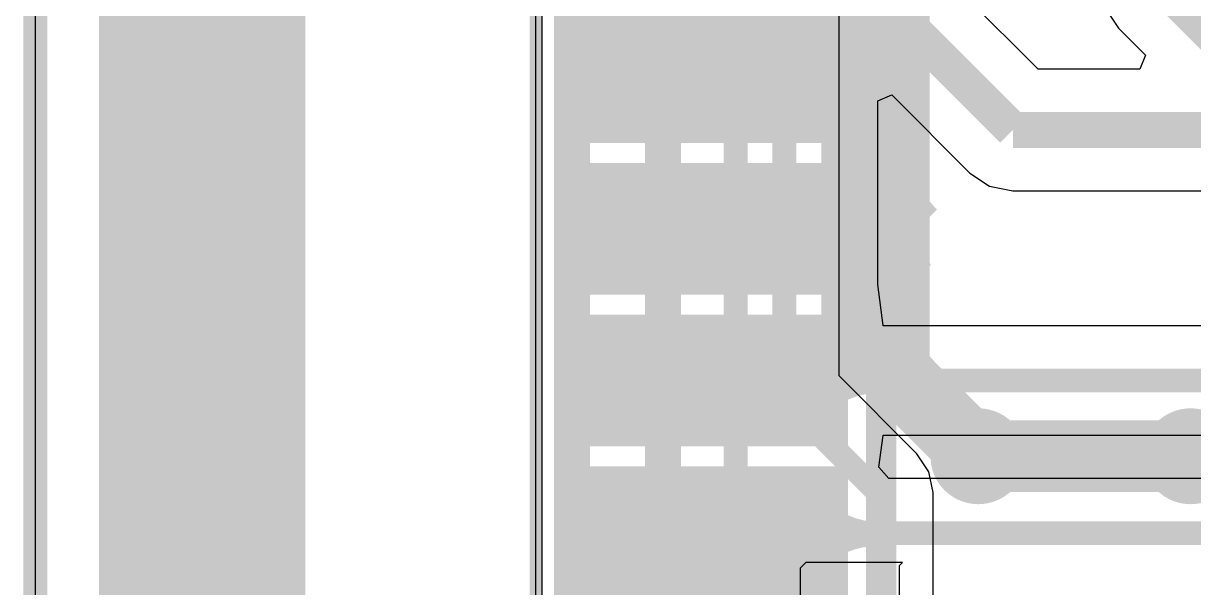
# Model space of a CAD drawing. Extents: x 81 to 196, y 150 to 213.
# Drawn here: x 81.49 to 91.3, y 187.66 to 192.39 of the extents above; entities that cross this region are included whole.
import ezdxf

# ---------------------------------------------------------------- set-up
doc = ezdxf.new("R2010")
doc.units = 0
doc.header["$MEASUREMENT"] = 0
for name, color, linetype in [('BOTTOMLAYER', 5, 'CONTINUOUS'), ('BOTTOMOVERLAY', 54, 'CONTINUOUS'), ('BOTTOMPASTE', 16, 'CONTINUOUS'), ('BOTTOMSOLDER', 6, 'CONTINUOUS'), ('KEEPOUTLAYER', 6, 'CONTINUOUS'), ('MULTILAYER', 9, 'CONTINUOUS'), ('TOPLAYER', 1, 'CONTINUOUS')]:
    doc.layers.add(name, color=color, linetype=linetype)

msp = doc.modelspace()

# ---------------------------------------------------------------- linework, layer by layer
at = {"layer": 'BOTTOMLAYER'}
for p, q in [((85.836374, 213.045426), (85.836374, 149.951826)), ((81.594574, 150.612226), (81.594574, 212.486626)), ((89.994938, 192.00562), (88.651189, 193.349369)), ((90.568684, 192.499046), (90.668142, 192.350194)), ((90.668142, 192.350194), (90.895383, 192.122953)), ((90.895383, 192.122953), (90.846781, 192.00562)), ((90.846781, 192.00562), (89.994938, 192.00562)), ((88.651189, 191.741516), (88.768522, 191.790119)), ((88.768522, 191.790119), (89.423296, 191.135345)), ((88.651189, 190.200773), (88.651189, 191.741516)), ((89.423296, 191.135345), (89.588686, 191.024835)), ((89.588686, 191.024835), (89.783775, 190.986029)), ((89.783775, 190.986029), (97.054452, 190.986029)), ((88.69616, 189.859199), (88.651189, 190.200773)), ((88.69616, 189.856841), (88.696163, 189.859199)), ((88.696163, 189.859199), (88.69616, 189.859199)), ((97.619048, 189.856841), (88.69616, 189.856841)), ((88.661385, 188.672726), (88.69616, 188.936853)), ((88.696163, 188.936853), (88.69616, 188.939211)), ((88.69616, 188.939211), (99.18447, 188.939211)), ((88.69616, 188.936853), (88.696163, 188.936853)), ((88.745124, 188.57724), (88.661385, 188.672726)), ((99.74327, 188.57724), (88.745124, 188.57724)), ((88.050383, 187.874026), (88.001165, 187.824808)), ((88.001165, 187.824808), (88.001165, 185.944883)), ((88.858974, 187.874026), (88.050383, 187.874026)), ((88.833574, 187.848626), (88.858974, 187.874026)), ((88.833574, 185.918226), (88.833574, 187.848626))]:
    msp.add_line(p, q, dxfattribs=at)
for points, const_width in [([(89.783775, 191.495825), (88.071574, 193.208026)], 0.299999), ([(91.449774, 192.217426), (90.992574, 192.674626)], 0.2), ([(102.041574, 191.495825), (89.783775, 191.495825)], 0.299999), ([(99.577774, 189.398026), (86.801168, 189.398026)], 0.2), ([(96.402774, 188.763026), (89.493974, 188.763026)], 0.599999), ([(100.136574, 188.118425), (88.671573, 188.118425)], 0.2), ([(88.071574, 188.112227), (86.816966, 188.112227)], 0.2), ([(88.665375, 188.112227), (88.071574, 188.112227)], 0.2)]:
    msp.add_lwpolyline(points, dxfattribs=dict(at, const_width=const_width))
at = {"layer": 'BOTTOMLAYER', "const_width": 0.2}
for points in [[(88.196158, 189.398026, -0.198912), (87.598649, 189.645521)], [(88.196158, 189.398026, -0.198912), (87.598649, 189.645521)], [(88.196158, 189.398026, -0.198912), (87.598649, 189.645521)], [(88.196158, 189.398026, -0.198912), (87.598649, 189.645521)], [(88.196158, 189.398026, -0.198912), (87.598649, 189.645521)], [(88.196158, 189.398026, -0.198912), (87.598649, 189.645521)], [(88.196158, 189.398026, -0.198912), (87.598649, 189.645521)], [(88.196158, 189.398026, -0.198912), (87.598649, 189.645521)], [(88.696157, 189.398026, -0.198912), (88.098648, 189.645521)], [(88.696157, 189.398026, -0.198912), (88.098648, 189.645521)], [(87.598649, 189.150531, -0.198912), (88.196158, 189.398026)], [(87.598649, 189.150531, -0.198912), (88.196158, 189.398026)], [(87.598649, 189.150531, -0.198912), (88.196158, 189.398026)], [(87.598649, 189.150531, -0.198912), (88.196158, 189.398026)], [(87.598649, 189.150531, -0.198912), (88.196158, 189.398026)], [(87.598649, 189.150531, -0.198912), (88.196158, 189.398026)], [(87.598649, 189.150531, -0.198912), (88.196158, 189.398026)], [(87.598649, 189.150531, -0.198912), (88.196158, 189.398026)], [(88.098648, 189.150531, -0.198912), (88.696157, 189.398026)], [(88.098648, 189.150531, -0.198912), (88.696157, 189.398026)], [(88.234299, 188.112227, -0.198912), (87.598649, 188.375521)], [(88.234299, 188.112227, -0.198912), (87.598649, 188.375521)], [(88.234299, 188.112227, -0.198912), (87.598649, 188.375521)], [(88.234299, 188.112227, -0.198912), (87.598649, 188.375521)], [(88.234299, 188.112227, -0.198912), (87.598649, 188.375521)], [(88.665479, 188.112227, -0.214295), (88.112813, 188.360494)], [(88.665479, 188.112227, -0.214295), (88.112813, 188.360494)], [(87.965509, 188.234091, -0.198912), (87.6713, 188.112227)], [(87.965509, 188.234091, -0.198912), (87.6713, 188.112227)], [(87.965509, 188.234091, -0.198912), (87.6713, 188.112227)], [(87.965509, 188.234091, -0.198912), (87.6713, 188.112227)], [(87.965509, 188.234091, -0.198912), (87.6713, 188.112227)], [(87.965509, 188.234091, -0.198912), (87.6713, 188.112227)], [(87.965509, 188.234091, -0.198912), (87.6713, 188.112227)], [(88.471848, 188.112227, -0.198912), (88.177639, 188.234091)], [(88.471848, 188.112227, -0.198912), (88.177639, 188.234091)], [(88.471848, 188.112227, -0.198912), (88.177639, 188.234091)], [(88.471848, 188.112227, -0.198912), (88.177639, 188.234091)], [(88.471848, 188.112227, -0.198912), (88.177639, 188.234091)], [(88.471848, 188.112227, -0.198912), (88.177639, 188.234091)], [(88.471848, 188.112227, -0.198912), (88.177639, 188.234091)], [(87.598649, 187.880531, -0.198912), (88.158015, 188.112227)], [(87.598649, 187.880531, -0.198912), (88.158015, 188.112227)], [(87.598649, 187.880531, -0.198912), (88.158015, 188.112227)], [(87.598649, 187.880531, -0.198912), (88.158015, 188.112227)], [(87.598649, 187.880531, -0.198912), (88.158015, 188.112227)], [(87.747584, 188.112227, -0.198912), (87.965509, 188.021961)], [(87.747584, 188.112227, -0.198912), (87.965509, 188.021961)], [(87.747584, 188.112227, -0.198912), (87.965509, 188.021961)], [(87.747584, 188.112227, -0.198912), (87.965509, 188.021961)], [(87.747584, 188.112227, -0.198912), (87.965509, 188.021961)], [(87.747584, 188.112227, -0.198912), (87.965509, 188.021961)], [(87.747584, 188.112227, -0.198912), (87.965509, 188.021961)], [(88.098648, 187.880531, -0.198912), (88.658014, 188.112227)], [(88.098648, 187.880531, -0.198912), (88.658014, 188.112227)], [(88.177639, 188.021961, -0.198912), (88.395564, 188.112227)], [(88.177639, 188.021961, -0.198912), (88.395564, 188.112227)], [(88.177639, 188.021961, -0.198912), (88.395564, 188.112227)], [(88.177639, 188.021961, -0.198912), (88.395564, 188.112227)], [(88.177639, 188.021961, -0.198912), (88.395564, 188.112227)], [(88.177639, 188.021961, -0.198912), (88.395564, 188.112227)], [(88.177639, 188.021961, -0.198912), (88.395564, 188.112227)]]:
    msp.add_lwpolyline(points, format="xyb", dxfattribs=at)
at = {"layer": 'BOTTOMLAYER'}
for points, const_width in [([(87.598649, 189.595521, 1), (87.598649, 189.695521, 1)], 0.1), ([(87.598649, 189.595521, 1), (87.598649, 189.695521, 1)], 0.1), ([(87.598649, 189.595521, 1), (87.598649, 189.695521, 1)], 0.1), ([(87.598649, 189.595521, 1), (87.598649, 189.695521, 1)], 0.1), ([(87.598649, 189.595521, 1), (87.598649, 189.695521, 1)], 0.1), ([(87.598649, 189.595521, 1), (87.598649, 189.695521, 1)], 0.1), ([(87.598649, 189.595521, 1), (87.598649, 189.695521, 1)], 0.1), ([(87.598649, 189.595521, 1), (87.598649, 189.695521, 1)], 0.1), ([(88.098648, 189.595521, 1), (88.098648, 189.695521, 1)], 0.1), ([(88.098648, 189.595521, 1), (88.098648, 189.695521, 1)], 0.1), ([(88.196158, 189.348026, 1), (88.196158, 189.448026, 1)], 0.1), ([(88.196158, 189.348026, 1), (88.196158, 189.448026, 1)], 0.1), ([(88.196158, 189.348026, 1), (88.196158, 189.448026, 1)], 0.1), ([(88.196158, 189.348026, 1), (88.196158, 189.448026, 1)], 0.1), ([(88.196158, 189.348026, 1), (88.196158, 189.448026, 1)], 0.1), ([(88.196158, 189.348026, 1), (88.196158, 189.448026, 1)], 0.1), ([(88.196158, 189.348026, 1), (88.196158, 189.448026, 1)], 0.1), ([(88.196158, 189.348026, 1), (88.196158, 189.448026, 1)], 0.1), ([(88.196158, 189.348026, 1), (88.196158, 189.448026, 1)], 0.1), ([(88.196158, 189.348026, 1), (88.196158, 189.448026, 1)], 0.1), ([(88.196158, 189.348026, 1), (88.196158, 189.448026, 1)], 0.1), ([(88.196158, 189.348026, 1), (88.196158, 189.448026, 1)], 0.1), ([(88.196158, 189.348026, 1), (88.196158, 189.448026, 1)], 0.1), ([(88.196158, 189.348026, 1), (88.196158, 189.448026, 1)], 0.1), ([(88.196158, 189.348026, 1), (88.196158, 189.448026, 1)], 0.1), ([(88.196158, 189.348026, 1), (88.196158, 189.448026, 1)], 0.1), ([(88.696157, 189.348026, 1), (88.696157, 189.448026, 1)], 0.1), ([(88.696157, 189.348026, 1), (88.696157, 189.448026, 1)], 0.1), ([(88.696157, 189.348026, 1), (88.696157, 189.448026, 1)], 0.1), ([(88.696157, 189.348026, 1), (88.696157, 189.448026, 1)], 0.1), ([(87.598649, 189.100531, 1), (87.598649, 189.200531, 1)], 0.1), ([(87.598649, 189.100531, 1), (87.598649, 189.200531, 1)], 0.1), ([(87.598649, 189.100531, 1), (87.598649, 189.200531, 1)], 0.1), ([(87.598649, 189.100531, 1), (87.598649, 189.200531, 1)], 0.1), ([(87.598649, 189.100531, 1), (87.598649, 189.200531, 1)], 0.1), ([(87.598649, 189.100531, 1), (87.598649, 189.200531, 1)], 0.1), ([(87.598649, 189.100531, 1), (87.598649, 189.200531, 1)], 0.1), ([(87.598649, 189.100531, 1), (87.598649, 189.200531, 1)], 0.1), ([(88.098648, 189.100531, 1), (88.098648, 189.200531, 1)], 0.1), ([(88.098648, 189.100531, 1), (88.098648, 189.200531, 1)], 0.1), ([(89.493974, 188.613026, 1), (89.493974, 188.913026, 1)], 0.299999), ([(91.271974, 188.613026, 1), (91.271974, 188.913026, 1)], 0.299999), ([(87.598649, 188.325521, 1), (87.598649, 188.425521, 1)], 0.1), ([(87.598649, 188.325521, 1), (87.598649, 188.425521, 1)], 0.1), ([(87.598649, 188.325521, 1), (87.598649, 188.425521, 1)], 0.1), ([(87.598649, 188.325521, 1), (87.598649, 188.425521, 1)], 0.1), ([(87.598649, 188.325521, 1), (87.598649, 188.425521, 1)], 0.1), ([(88.112813, 188.310495, 1), (88.112813, 188.410494, 1)], 0.1), ([(88.112813, 188.310495, 1), (88.112813, 188.410494, 1)], 0.1), ([(88.071574, 188.003028, 1), (88.071574, 188.253024, 1)], 0.249999), ([(87.965509, 188.184091, 1), (87.965509, 188.284091, 1)], 0.1), ([(87.965509, 188.184091, 1), (87.965509, 188.284091, 1)], 0.1), ([(87.965509, 188.184091, 1), (87.965509, 188.284091, 1)], 0.1), ([(87.965509, 188.184091, 1), (87.965509, 188.284091, 1)], 0.1), ([(87.965509, 188.184091, 1), (87.965509, 188.284091, 1)], 0.1), ([(87.965509, 188.184091, 1), (87.965509, 188.284091, 1)], 0.1), ([(87.965509, 188.184091, 1), (87.965509, 188.284091, 1)], 0.1), ([(88.177639, 188.184091, 1), (88.177639, 188.284091, 1)], 0.1), ([(88.177639, 188.184091, 1), (88.177639, 188.284091, 1)], 0.1), ([(88.177639, 188.184091, 1), (88.177639, 188.284091, 1)], 0.1), ([(88.177639, 188.184091, 1), (88.177639, 188.284091, 1)], 0.1), ([(88.177639, 188.184091, 1), (88.177639, 188.284091, 1)], 0.1), ([(88.177639, 188.184091, 1), (88.177639, 188.284091, 1)], 0.1), ([(88.177639, 188.184091, 1), (88.177639, 188.284091, 1)], 0.1), ([(87.6713, 188.062227, 1), (87.6713, 188.162227, 1)], 0.1), ([(87.6713, 188.062227, 1), (87.6713, 188.162227, 1)], 0.1), ([(87.6713, 188.062227, 1), (87.6713, 188.162227, 1)], 0.1), ([(87.6713, 188.062227, 1), (87.6713, 188.162227, 1)], 0.1), ([(87.6713, 188.062227, 1), (87.6713, 188.162227, 1)], 0.1), ([(87.6713, 188.062227, 1), (87.6713, 188.162227, 1)], 0.1), ([(87.6713, 188.062227, 1), (87.6713, 188.162227, 1)], 0.1), ([(87.747584, 188.062227, 1), (87.747584, 188.162227, 1)], 0.1), ([(87.747584, 188.062227, 1), (87.747584, 188.162227, 1)], 0.1), ([(87.747584, 188.062227, 1), (87.747584, 188.162227, 1)], 0.1), ([(87.747584, 188.062227, 1), (87.747584, 188.162227, 1)], 0.1), ([(87.747584, 188.062227, 1), (87.747584, 188.162227, 1)], 0.1), ([(87.747584, 188.062227, 1), (87.747584, 188.162227, 1)], 0.1), ([(87.747584, 188.062227, 1), (87.747584, 188.162227, 1)], 0.1), ([(87.965509, 187.971961, 1), (87.965509, 188.071961, 1)], 0.1), ([(87.965509, 187.971961, 1), (87.965509, 188.071961, 1)], 0.1), ([(87.965509, 187.971961, 1), (87.965509, 188.071961, 1)], 0.1), ([(87.965509, 187.971961, 1), (87.965509, 188.071961, 1)], 0.1), ([(87.965509, 187.971961, 1), (87.965509, 188.071961, 1)], 0.1), ([(87.965509, 187.971961, 1), (87.965509, 188.071961, 1)], 0.1), ([(87.965509, 187.971961, 1), (87.965509, 188.071961, 1)], 0.1), ([(88.158015, 188.062227, 1), (88.158015, 188.162227, 1)], 0.1), ([(88.158015, 188.062227, 1), (88.158015, 188.162227, 1)], 0.1), ([(88.158015, 188.062227, 1), (88.158015, 188.162227, 1)], 0.1), ([(88.158015, 188.062227, 1), (88.158015, 188.162227, 1)], 0.1), ([(88.158015, 188.062227, 1), (88.158015, 188.162227, 1)], 0.1), ([(88.177639, 187.971961, 1), (88.177639, 188.071961, 1)], 0.1), ([(88.177639, 187.971961, 1), (88.177639, 188.071961, 1)], 0.1), ([(88.177639, 187.971961, 1), (88.177639, 188.071961, 1)], 0.1), ([(88.177639, 187.971961, 1), (88.177639, 188.071961, 1)], 0.1), ([(88.177639, 187.971961, 1), (88.177639, 188.071961, 1)], 0.1), ([(88.177639, 187.971961, 1), (88.177639, 188.071961, 1)], 0.1), ([(88.177639, 187.971961, 1), (88.177639, 188.071961, 1)], 0.1), ([(88.234299, 188.062227, 1), (88.234299, 188.162227, 1)], 0.1), ([(88.234299, 188.062227, 1), (88.234299, 188.162227, 1)], 0.1), ([(88.234299, 188.062227, 1), (88.234299, 188.162227, 1)], 0.1), ([(88.234299, 188.062227, 1), (88.234299, 188.162227, 1)], 0.1), ([(88.234299, 188.062227, 1), (88.234299, 188.162227, 1)], 0.1), ([(88.395564, 188.062227, 1), (88.395564, 188.162227, 1)], 0.1), ([(88.395564, 188.062227, 1), (88.395564, 188.162227, 1)], 0.1), ([(88.395564, 188.062227, 1), (88.395564, 188.162227, 1)], 0.1), ([(88.395564, 188.062227, 1), (88.395564, 188.162227, 1)], 0.1), ([(88.395564, 188.062227, 1), (88.395564, 188.162227, 1)], 0.1), ([(88.395564, 188.062227, 1), (88.395564, 188.162227, 1)], 0.1), ([(88.395564, 188.062227, 1), (88.395564, 188.162227, 1)], 0.1), ([(88.471848, 188.062227, 1), (88.471848, 188.162227, 1)], 0.1), ([(88.471848, 188.062227, 1), (88.471848, 188.162227, 1)], 0.1), ([(88.471848, 188.062227, 1), (88.471848, 188.162227, 1)], 0.1), ([(88.471848, 188.062227, 1), (88.471848, 188.162227, 1)], 0.1), ([(88.471848, 188.062227, 1), (88.471848, 188.162227, 1)], 0.1), ([(88.471848, 188.062227, 1), (88.471848, 188.162227, 1)], 0.1), ([(88.471848, 188.062227, 1), (88.471848, 188.162227, 1)], 0.1), ([(88.658014, 188.062227, 1), (88.658014, 188.162227, 1)], 0.1), ([(88.658014, 188.062227, 1), (88.658014, 188.162227, 1)], 0.1), ([(88.665479, 188.062227, 1), (88.665479, 188.162227, 1)], 0.1), ([(88.665479, 188.062227, 1), (88.665479, 188.162227, 1)], 0.1), ([(87.598649, 187.830531, 1), (87.598649, 187.930531, 1)], 0.1), ([(87.598649, 187.830531, 1), (87.598649, 187.930531, 1)], 0.1), ([(87.598649, 187.830531, 1), (87.598649, 187.930531, 1)], 0.1), ([(87.598649, 187.830531, 1), (87.598649, 187.930531, 1)], 0.1), ([(87.598649, 187.830531, 1), (87.598649, 187.930531, 1)], 0.1), ([(88.098648, 187.830531, 1), (88.098648, 187.930531, 1)], 0.1), ([(88.098648, 187.830531, 1), (88.098648, 187.930531, 1)], 0.1)]:
    msp.add_lwpolyline(points, format="xyb", close=True, dxfattribs=dict(at, const_width=const_width))
for points in [[(83.855174, 150.790026), (83.855174, 212.562826), (82.127974, 150.790026), (82.127974, 212.562826)], [(86.301194, 191.488014), (88.30119, 191.488014), (86.301194, 192.388038), (88.30119, 192.388038)], [(86.301194, 190.218014), (88.30119, 190.218014), (86.301194, 191.118038), (88.30119, 191.118038)], [(86.301194, 188.948014), (88.30119, 188.948014), (86.301194, 189.848038), (88.30119, 189.848038)], [(86.301194, 187.678014), (88.30119, 187.678014), (86.301194, 188.578038), (88.30119, 188.578038)], [(88.858974, 188.112227), (88.858974, 188.118425), (88.071574, 188.112227), (88.071574, 188.118425)]]:
    msp.add_solid(points, dxfattribs=at)
at = {"layer": 'BOTTOMOVERLAY'}
for points, const_width in [([(85.785574, 149.951826), (85.785574, 213.045426)], 0.1), ([(88.681174, 181.778026), (88.681174, 200.828026)], 0.254)]:
    msp.add_lwpolyline(points, dxfattribs=dict(at, const_width=const_width))
at = {"layer": 'BOTTOMPASTE'}
for points in [[(83.855174, 150.790026), (83.855174, 212.562826), (82.127974, 150.790026), (82.127974, 212.562826)], [(86.301194, 191.488014), (88.30119, 191.488014), (86.301194, 192.388038), (88.30119, 192.388038)], [(86.301194, 190.218014), (88.30119, 190.218014), (86.301194, 191.118038), (88.30119, 191.118038)], [(86.301194, 188.948014), (88.30119, 188.948014), (86.301194, 189.848038), (88.30119, 189.848038)], [(86.301194, 187.678014), (88.30119, 187.678014), (86.301194, 188.578038), (88.30119, 188.578038)]]:
    msp.add_solid(points, dxfattribs=at)
at = {"layer": 'BOTTOMSOLDER'}
for points, const_width in [([(89.493974, 188.562226, 1), (89.493974, 188.963826, 1)], 0.401599), ([(91.271974, 188.562226, 1), (91.271974, 188.963826, 1)], 0.401599), ([(88.071574, 187.952228, 1), (88.071574, 188.303824, 1)], 0.351599)]:
    msp.add_lwpolyline(points, format="xyb", close=True, dxfattribs=dict(at, const_width=const_width))
for points in [[(83.855174, 150.790026), (83.855174, 212.562826), (82.127974, 150.790026), (82.127974, 212.562826)], [(86.199594, 191.386414), (88.40279, 191.386414), (86.199594, 192.489638), (88.40279, 192.489638)], [(86.199594, 190.116414), (88.40279, 190.116414), (86.199594, 191.219638), (88.40279, 191.219638)], [(86.199594, 188.846414), (88.40279, 188.846414), (86.199594, 189.949638), (88.40279, 189.949638)], [(86.199594, 187.576414), (88.40279, 187.576414), (86.199594, 188.679638), (88.40279, 188.679638)]]:
    msp.add_solid(points, dxfattribs=at)
at = {"layer": 'KEEPOUTLAYER', "const_width": 0.2}
for points in [[(81.594574, 190.795026), (81.594574, 211.724626)], [(81.594574, 151.0792), (81.594574, 190.998226)]]:
    msp.add_lwpolyline(points, dxfattribs=at)
at = {"layer": 'MULTILAYER'}
for points, const_width in [([(89.493974, 188.613026, 1), (89.493974, 188.913026, 1)], 0.299999), ([(91.271974, 188.613026, 1), (91.271974, 188.913026, 1)], 0.299999), ([(88.071574, 188.003028, 1), (88.071574, 188.253024, 1)], 0.249999)]:
    msp.add_lwpolyline(points, format="xyb", close=True, dxfattribs=dict(at, const_width=const_width))
at = {"layer": 'TOPLAYER'}
for p, q in [((85.785574, 213.045426), (85.785574, 149.926426)), ((81.594574, 150.612226), (81.594574, 212.562826)), ((88.327189, 189.435674), (88.327189, 197.107378)), ((88.980206, 188.782658), (88.327189, 189.435674)), ((89.079664, 188.633809), (88.980206, 188.782658)), ((89.114589, 188.458226), (89.079664, 188.633809)), ((89.114589, 185.98133), (89.114589, 188.458226))]:
    msp.add_line(p, q, dxfattribs=at)
for points, const_width in [([(86.090374, 180.000026), (86.090374, 200.523226)], 0.299999), ([(86.852374, 174.831126), (86.852374, 199.316726)], 0.299999), ([(87.461974, 174.234226), (87.461974, 197.703826)], 0.2), ([(87.868374, 189.245626), (87.868374, 197.297426)], 0.2), ([(88.477974, 189.779026), (88.477974, 196.687826)], 0.599999), ([(89.493974, 188.763026), (88.477974, 189.779026)], 0.599999), ([(88.655774, 188.458226), (87.868374, 189.245626)], 0.2), ([(91.271974, 188.763026), (89.493974, 188.763026)], 0.599999), ([(88.655774, 185.588026), (88.655774, 188.458226)], 0.2), ([(88.071574, 174.132626), (88.071574, 188.128026)], 0.2)]:
    msp.add_lwpolyline(points, dxfattribs=dict(at, const_width=const_width))
for points, const_width in [([(88.935174, 190.617226, -0.198912), (88.477974, 191.721003)], 0.599999), ([(88.477974, 189.779062, -0.255004), (88.935174, 190.617226)], 0.599999), ([(88.782744, 189.474254, -0.245198), (88.503374, 190.363226)], 0.599999), ([(88.782744, 189.474254, -0.245198), (88.503374, 190.363226)], 0.599999), ([(88.782744, 189.474254, -0.245198), (88.503374, 190.363226)], 0.599999), ([(88.782744, 189.474254, -0.245198), (88.503374, 190.363226)], 0.599999), ([(88.782744, 189.474254, -0.245198), (88.503374, 190.363226)], 0.599999), ([(88.934427, 189.322575, -0.198912), (88.503374, 190.363226)], 0.599999), ([(88.934427, 189.322575, -0.198912), (88.503374, 190.363226)], 0.599999), ([(88.934427, 189.322575, -0.198912), (88.503374, 190.363226)], 0.599999), ([(88.934427, 189.322575, -0.198912), (88.503374, 190.363226)], 0.599999), ([(88.934427, 189.322575, -0.198912), (88.503374, 190.363226)], 0.599999), ([(87.965509, 188.021961, -0.198912), (88.071574, 187.765896)], 0.2), ([(88.071574, 187.765896, -0.198912), (88.177639, 188.021961)], 0.2)]:
    msp.add_lwpolyline(points, format="xyb", dxfattribs=dict(at, const_width=const_width))
for points, const_width in [([(88.477974, 191.571004, 1), (88.477974, 191.871003, 1)], 0.299999), ([(88.503374, 190.213226, 1), (88.503374, 190.513226, 1)], 0.299999), ([(88.503374, 190.213226, 1), (88.503374, 190.513226, 1)], 0.299999), ([(88.503374, 190.213226, 1), (88.503374, 190.513226, 1)], 0.299999), ([(88.503374, 190.213226, 1), (88.503374, 190.513226, 1)], 0.299999), ([(88.503374, 190.213226, 1), (88.503374, 190.513226, 1)], 0.299999), ([(88.503374, 190.213226, 1), (88.503374, 190.513226, 1)], 0.299999), ([(88.503374, 190.213226, 1), (88.503374, 190.513226, 1)], 0.299999), ([(88.503374, 190.213226, 1), (88.503374, 190.513226, 1)], 0.299999), ([(88.503374, 190.213226, 1), (88.503374, 190.513226, 1)], 0.299999), ([(88.503374, 190.213226, 1), (88.503374, 190.513226, 1)], 0.299999), ([(88.477974, 189.629062, 1), (88.477974, 189.929061, 1)], 0.299999), ([(88.782744, 189.324254, 1), (88.782744, 189.624254, 1)], 0.299999), ([(88.782744, 189.324254, 1), (88.782744, 189.624254, 1)], 0.299999), ([(88.782744, 189.324254, 1), (88.782744, 189.624254, 1)], 0.299999), ([(88.782744, 189.324254, 1), (88.782744, 189.624254, 1)], 0.299999), ([(88.782744, 189.324254, 1), (88.782744, 189.624254, 1)], 0.299999), ([(88.934427, 189.172576, 1), (88.934427, 189.472575, 1)], 0.299999), ([(88.934427, 189.172576, 1), (88.934427, 189.472575, 1)], 0.299999), ([(88.934427, 189.172576, 1), (88.934427, 189.472575, 1)], 0.299999), ([(88.934427, 189.172576, 1), (88.934427, 189.472575, 1)], 0.299999), ([(88.934427, 189.172576, 1), (88.934427, 189.472575, 1)], 0.299999), ([(89.493974, 188.613026, 1), (89.493974, 188.913026, 1)], 0.299999), ([(91.271974, 188.613026, 1), (91.271974, 188.913026, 1)], 0.299999), ([(88.071574, 188.003028, 1), (88.071574, 188.253024, 1)], 0.249999), ([(87.965509, 187.971961, 1), (87.965509, 188.071961, 1)], 0.1), ([(88.177639, 187.971961, 1), (88.177639, 188.071961, 1)], 0.1), ([(88.071574, 187.715896, 1), (88.071574, 187.815896, 1)], 0.1), ([(88.071574, 187.715896, 1), (88.071574, 187.815896, 1)], 0.1)]:
    msp.add_lwpolyline(points, format="xyb", close=True, dxfattribs=dict(at, const_width=const_width))
msp.add_solid([(89.087574, 189.322575), (89.087574, 195.341623), (88.477974, 189.322575), (88.477974, 195.341623)], dxfattribs=at)

doc.saveas('drawing.dxf')
